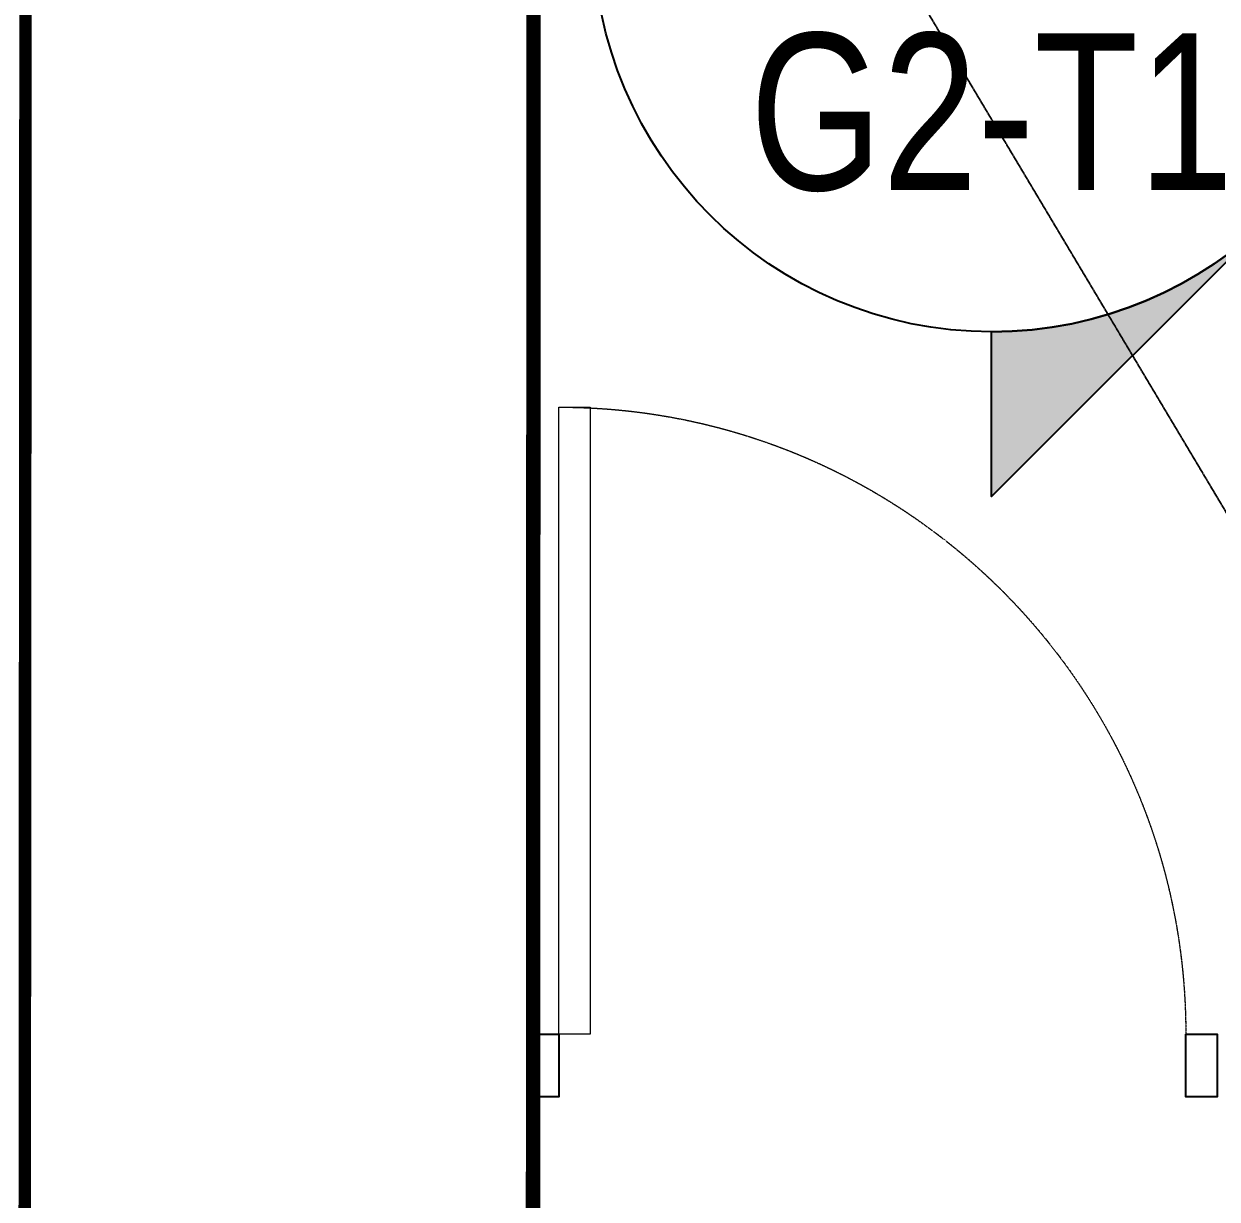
# Model space of a CAD drawing. Header units: centimetres. Extents: x -6122352 to 6876996, y -1694241 to 2592194.
# Drawn here: x 257431 to 259334, y -55857 to -53982 of the extents above; entities that cross this region are included whole.
import ezdxf
from ezdxf.enums import TextEntityAlignment as Align
from ezdxf.xclip import XClip

# ---------------------------------------------------------------- set-up
doc = ezdxf.new("R2010")
doc.units = ezdxf.units.CM
doc.header["$MEASUREMENT"] = 0
doc.header["$XCLIPFRAME"] = 2
for name, pattern in [('23585-XR-AR-END-GROUND FLOOR$0$XR-END-GROUND FLOOR PLAN$0$HIDDEN2', [0.1875, 0.125, -0.0625]), ('DASHED2', [0.375, 0.25, -0.125]), ('XR-AR-END-SETTING OUT PLAN$0$23261-XR-AR-SI-GF$0$HIDDEN', [0.375, 0.25, -0.125]), ('XR-AR-END-SETTING OUT PLAN$0$23585-XR-AR-END-GROUND FLOOR$0$23261-XR-AR-SI-GF$0$HIDDEN', [0.375, 0.25, -0.125]), ('XR-AR-END-SETTING OUT PLAN$0$23585-XR-AR-END-GROUND FLOOR$0$XR-END-GROUND FLOOR PLAN$0$HIDDEN2', [0.1875, 0.125, -0.0625])]:
    doc.linetypes.add(name, pattern=pattern)
for name, color, linetype in [('00-MI-DIM', 7, 'Continuous'), ('23585-XR-AR-BOUNDARY WALLS AND SETBACKS$0$setback', 7, 'XR-AR-END-SETTING OUT PLAN$0$23261-XR-AR-SI-GF$0$HIDDEN'), ('@MI-REF LAYER', 7, 'Continuous'), ('B_TH_4', 7, 'Continuous')]:
    doc.layers.add(name, color=color, linetype=linetype)
doc.layers.add('08-Compound Wall-3', color=5, linetype='Continuous', lineweight=25, true_color=0x0000ff)
for name, color, linetype, lineweight in [('23585-XR-AR-END-GROUND FLOOR$0$A-LOVR-PLAN', 251, 'Continuous', 9), ('A-ANNO-TEXT', 3, 'Continuous', 25), ('XR-AR-END-SETTING OUT PLAN$0$23585-XR-AR-END-GROUND FLOOR$0$A-FLOR-OVHD', 9, 'XR-AR-END-SETTING OUT PLAN$0$23585-XR-AR-END-GROUND FLOOR$0$23261-XR-AR-SI-GF$0$HIDDEN', 15), ('XR-AR-END-SETTING OUT PLAN$0$23585-XR-AR-END-GROUND FLOOR$0$A-GLAZ-SILL', 8, 'Continuous', 5), ('XR-AR-END-SETTING OUT PLAN$0$23585-XR-AR-END-GROUND FLOOR$0$A-GLAZ-WNDO', 232, 'Continuous', 9), ('XR-AR-END-SETTING OUT PLAN$0$23585-XR-AR-END-GROUND FLOOR$0$A-LOVR-PLAN', 111, 'Continuous', 9), ('XR-AR-END-SETTING OUT PLAN$0$23585-XR-AR-END-GROUND FLOOR$0$A-WALL', 7, 'Continuous', 30)]:
    doc.layers.add(name, color=color, linetype=linetype, lineweight=lineweight)
doc.styles.add('Arial Narrow', font='ARIALN.TTF', dxfattribs={"width": 0.95, "height": 500})
doc.styles.get("Standard").update_dxf_attribs({"font": 'arial.ttf'})
doc.dimstyles.new('LEADER', dxfattribs={"dimtxt": 0.18, "dimasz": 0.25, "dimexe": 0.18, "dimexo": 0.0625, "dimgap": 0.09, "dimtad": 0, "dimtih": 1, "dimtoh": 1, "dimdec": 4, "dimzin": 0, "dimdsep": 46, "dimtxsty": 'Standard', "dimblk": 'DOT', "dimcen": 0.09, "dimadec": 0, "dimazin": 0, "dimtfac": 1, "dimtdec": 4, "dimtofl": 0, "dimtmove": 0, "dimatfit": 3, "dimldrblk": 'DOT', "dimfxl": 1, "dimtolj": 1, "dimtzin": 0, "dimarcsym": 0})

# ---------------------------------------------------------------- blocks, each defined once
blk = doc.blocks.new('23585-XR-AR-BOUNDARY WALLS AND SETBACKS')
at = {"layer": '23585-XR-AR-BOUNDARY WALLS AND SETBACKS$0$setback', "ltscale": 40, "const_width": 0.05}
blk.add_lwpolyline([(496589.3042704653, 2769016.813751923), (496574.9270819985, 2769029.987465308), (496579.081752577, 2769034.521751822), (496583.1351982165, 2769038.945401632), (496587.1885940474, 2769043.36919708), (496591.2422023872, 2769047.793206184), (496595.2953435249, 2769052.216741944), (496599.448957163, 2769056.749667525), (496613.8257116083, 2769043.575580135), (496609.6727737097, 2769039.043074088), (496605.6193757943, 2769034.619476363), (496601.5657508896, 2769030.195649182), (496597.5123508899, 2769025.771849183), (496593.4589551392, 2769021.34805382)], close=True, dxfattribs=at)
blk = doc.blocks.new('A$C9d9485f6')
at = {"layer": 'A-ANNO-TEXT', "rotation": 312.4881850805905}
blk.add_blockref('23585-XR-AR-BOUNDARY WALLS AND SETBACKS', (-2377088.534775567, -1504219.252137818), dxfattribs=at)
blk = doc.blocks.new('XR-AR-END-SETTING OUT PLAN$0$23585-XR-AR-END-GROUND FLOOR$0$XR-END-GROUND FLOOR PLAN$0$A$C69996ABC')
at = {"layer": 'XR-AR-END-SETTING OUT PLAN$0$23585-XR-AR-END-GROUND FLOOR$0$A-GLAZ-SILL'}
blk.add_line((0.2499999770720933, 0.9999993968456202), (0.249999977072207, 0.0999993968456252), dxfattribs=at)
at = {"layer": 'XR-AR-END-SETTING OUT PLAN$0$23585-XR-AR-END-GROUND FLOOR$0$A-GLAZ-WNDO'}
for p, q in [((-2.292778056300904e-08, 0.9999993968456202), (-2.292778056300904e-08, 0.9499993968456231)), ((0.2499999770720933, 0.9999993968456202), (-2.292778056300904e-08, 0.9999993968456202)), ((0.1499999770722127, 0.9499993968456231), (0.1499999770722127, 0.9999993968456202)), ((0.1499999770722109, 0.999999396845622), (0.1499999770722127, 0.09999939684562342)), ((-2.292778056300904e-08, 0.9499993968456231), (0.1499999770722127, 0.9499993968456231)), ((-2.292778056300904e-08, 0.9499993968456231), (-2.292778056300904e-08, 0.1499993968456224)), ((0.1499999770722127, 0.1499993968456224), (-2.292778056300904e-08, 0.1499993968456224)), ((-2.292787470992153e-08, 0.09999939684561099), (-2.292787470992153e-08, 0.1499993968456099)), ((0.1499999770722127, 0.0999993968456252), (0.1499999770722127, 0.1499993968456224)), ((0.249999977072207, 0.0999993968456252), (-2.292778056300904e-08, 0.0999993968456252))]:
    blk.add_line(p, q, dxfattribs=at)
blk.add_lwpolyline([(-2.292779299750691e-08, 0.9499993968456231), (-2.292779299750691e-08, 0.1499993968456224), (0.04999997707220416, 0.1499993968456224), (0.04999997707220416, 0.9499993968456231)], close=True, dxfattribs=at)
blk.add_lwpolyline([(0.04999997707215442, 0.0999993968456181), (-2.292784451185526e-08, 0.0999993968456181)], dxfattribs=at)
blk = doc.blocks.new('XR-AR-END-SETTING OUT PLAN$0$23585-XR-AR-END-GROUND FLOOR$0$XR-END-GROUND FLOOR PLAN$0$A$C45491A9B')
blk.add_lwpolyline([(-50, 0), (0, 0), (0, 1000), (-50, 1000)], close=True)
at = {"color": 8, "linetype": 'XR-AR-END-SETTING OUT PLAN$0$23585-XR-AR-END-GROUND FLOOR$0$XR-END-GROUND FLOOR PLAN$0$HIDDEN2'}
blk.add_arc((0, -4.547473508864641e-13), 1000, 90, 180, dxfattribs=at)
blk = doc.blocks.new('23585-XR-AR-END-GROUND FLOOR$0$XR-END-GROUND FLOOR PLAN$0$A$C45491A9B')
blk.add_lwpolyline([(-50, 0), (0, 0), (0, 1000), (-50, 1000)], close=True)
at = {"color": 8, "linetype": '23585-XR-AR-END-GROUND FLOOR$0$XR-END-GROUND FLOOR PLAN$0$HIDDEN2'}
blk.add_arc((0, -4.547473508864641e-13), 1000, 90, 180, dxfattribs=at)
blk = doc.blocks.new('XR-AR-END-SETTING OUT PLAN')
at = {"layer": '08-Compound Wall-3'}
for points in [[(1950.044146533911, 10600.00060864944), (1900.044146533911, 10600.00060864944), (1900.044145320485, 10500.00060864944), (1950.044146842208, 10500.00060864944)], [(3000.044145816123, 10600.00056898237), (2950.044145816123, 10600.00056898237), (2950.044144602697, 10500.00056898237), (3000.04414612442, 10500.00056898237)]]:
    blk.add_lwpolyline(points, close=True, dxfattribs=at)
at = {"layer": 'XR-AR-END-SETTING OUT PLAN$0$23585-XR-AR-END-GROUND FLOOR$0$A-FLOR-OVHD', "color": 8, "ltscale": 5}
for p, q in [((3250.106041446328, 11000.02068042755), (3750.106041744351, 10499.99855422974)), ((3750.106041803956, 10999.99855422974), (3250.106041803956, 10499.99855327606))]:
    blk.add_line(p, q, dxfattribs=at)
at = {"layer": 'XR-AR-END-SETTING OUT PLAN$0$23585-XR-AR-END-GROUND FLOOR$0$A-LOVR-PLAN', "color": 8}
blk.add_lwpolyline([(1900.100967183709, 10600.00063562393), (1900.100967362523, 10500.00063371658)], dxfattribs=at)
for points in [[(1950.100967422128, 10600.00060844421), (1900.100967302918, 10600.00060892105), (1900.100966289639, 10500.00060892105), (1950.100967779756, 10500.00060939789)], [(3000.100967124104, 10600.00057029724), (2950.10096617043, 10600.0005698204), (2950.100965276361, 10500.00057029724), (3000.100966647267, 10500.0005698204)]]:
    blk.add_lwpolyline(points, close=True, dxfattribs=at)
at = {"layer": 'XR-AR-END-SETTING OUT PLAN$0$23585-XR-AR-END-GROUND FLOOR$0$A-WALL', "color": 8}
for points in [[(3850.106042101979, 10500.01968860626), (5750.107330158353, 10500.00084400177), (5750.107415214181, 10250.00188541412), (4790.107357934117, 10249.9985537529), (4790.107358291745, 10149.99855566025), (4540.107357993722, 10149.99855566025), (4540.10735835135, 10249.9985537529), (3000.102095916867, 10249.99855327606), (3000.102079048753, 11999.99910259247), (3250.104392960668, 11999.99910163879), (3250.104392841458, 11100.02067995071), (3850.106042161584, 11100.02068090439), (3850.10604198277, 10499.99947547913)], [(3750.106041803956, 10700.02068090439), (3750.106041803956, 10999.99855422974), (3450.106041863561, 11000.02068042755), (3250.106041446328, 11000.02068042755), (3250.106041803956, 10499.99855327606), (3750.106041744351, 10499.99855422974), (3750.106041803956, 10700.02068090439)]]:
    blk.add_lwpolyline(points, dxfattribs=at)
at = {"color": 8, "xscale": 1000.000000000001, "yscale": 1000.000000000001, "zscale": 1000.000000000001}
blk.add_blockref('XR-AR-END-SETTING OUT PLAN$0$23585-XR-AR-END-GROUND FLOOR$0$XR-END-GROUND FLOOR PLAN$0$A$C69996ABC', (3000.101009145379, 11899.99970579147), dxfattribs=at)
at = {"layer": '23585-XR-AR-END-GROUND FLOOR$0$A-LOVR-PLAN'}
blk.add_blockref('23585-XR-AR-END-GROUND FLOOR$0$XR-END-GROUND FLOOR PLAN$0$A$C45491A9B', (2950.044147029549, 10600.00058481902), dxfattribs=at)
at = {"layer": 'XR-AR-END-SETTING OUT PLAN$0$23585-XR-AR-END-GROUND FLOOR$0$A-LOVR-PLAN', "color": 8}
blk.add_blockref('XR-AR-END-SETTING OUT PLAN$0$23585-XR-AR-END-GROUND FLOOR$0$XR-END-GROUND FLOOR PLAN$0$A$C45491A9B', (2950.100967720151, 10600.00058603287), dxfattribs=at)
blk = doc.blocks.new('END UNIT')
at = {"xscale": 0.001, "yscale": 0.001, "zscale": 0.001}
blk.add_blockref('XR-AR-END-SETTING OUT PLAN', (-9.150201729830158, 0), dxfattribs=at)
blk = doc.blocks.new('TH_4')
at = {"xscale": -1}
blk.add_blockref('END UNIT', (495826.3053798428, 2769130.514097063), dxfattribs=at)
blk = doc.blocks.new('A$C780da55d')
at = {"layer": 'B_TH_4', "xscale": 1.000039159572381, "yscale": 1.000039159572381, "zscale": 1.000039159572381}
blk.add_blockref('TH_4', (-495814.0704651335, -2769239.302089663), dxfattribs=at)
blk = doc.blocks.new('23585-XR-AR-MALDIVE-2$0$TH_4')
blk.add_blockref('A$C780da55d', (495794.655359471, 2769130.864096801))
blk = doc.blocks.new('_Dot')
at = {"color": 0, "linetype": 'ByBlock', "lineweight": -2}
blk.add_line((-0.5, 0), (-1, 0), dxfattribs=at)
at = {"color": 0, "linetype": 'ByBlock', "const_width": 0.5}
blk.add_lwpolyline([(-0.25, 0, 1), (0.25, 0, 1)], format="xyb", close=True, dxfattribs=at)
blk = doc.blocks.new('*U1432')
h = blk.add_hatch(color=94)
edge = h.paths.add_edge_path()
edge.add_line((7.895906151134114e-15, 6.35), (7.895906151134114e-15, 8.98025612106915))
edge.add_line((7.895906151134114e-15, 8.98025612106915), (8.980256121069157, -5.329070518200751e-15))
edge.add_line((8.980256121069157, -4.511946372076636e-15), (3.552713678800501e-15, -8.980256121069157))
edge.add_line((3.383959779057478e-15, -8.980256121069157), (-1.127986593019159e-15, -6.35))
edge.add_arc((-4.934941344458813e-16, 2.755096711484384e-30), 6.35, 270, 449.9999999999999)
at = {"color": 94}
blk.add_line((-6.35, -5.639932965095795e-15), (6.35, -1.127986593019159e-14), dxfattribs=at)
for points in [[(7.895906151134114e-15, 6.35), (7.895906151134114e-15, 8.98025612106915), (8.980256121069157, -4.511946372076636e-15), (3.383959779057478e-15, -8.980256121069157), (-1.127986593019159e-15, -6.35, 0.9999999999999994)], [(4.490128060534573, -4.490128060534593, 0.4142135623730951), (4.490128060534579, 4.490128060534565), (8.980256121069157, -1.691979889528738e-14), (4.490128060534579, -4.490128060534593)]]:
    blk.add_lwpolyline(points, format="xyb", close=True)
blk.add_circle((-1.409983241273949e-15, -5.639932965095795e-15), 6.35, dxfattribs=at)
at = {"style": 'Arial Narrow', "width": 0.95, "flags": 8}
blk.add_attdef('VIEWNUMBER', text='', height=2.5, dxfattribs=at).set_placement((-1.409983241273949e-15, -5.639932965095795e-15), align=Align.BOTTOM_CENTER)
blk.add_attdef('SHEETNUMBER', text='', height=2.5, dxfattribs=at).set_placement((-1.409983241273949e-15, -1.587500000000005), align=Align.TOP_CENTER)

msp = doc.modelspace()

# ---------------------------------------------------------------- hatches: boundary and pattern name
at = {"layer": '@MI-REF LAYER'}
h = msp.add_hatch(dxfattribs=at)
h.set_pattern_fill('ANSI31', color=256, scale=1999.999998458916, angle=186.7183412143764)
h.set_pattern_definition([(231.7183412143764, (-2377109729.195271, -1504175463.930205), (196.2436825049419, -154.8819453021617), [])])
h.paths.add_polyline_path([(258235.9717915808, -46419.6637702907), (251985.7242510969, -46418.55538738827), (251985.8076264812, -46719.18503831906), (228184.3742574019, -46714.96422227699), (228184.5622126638, -46414.33992341424), (221934.3167168333, -46413.22623358815), (221931.8343687674, -60687.05712075171), (258229.5152586794, -60694.77604477585)])

# ---------------------------------------------------------------- block references
at = {"layer": '@MI-REF LAYER', "xscale": 1000, "yscale": 1000, "zscale": 1000}
msp.add_blockref('A$C9d9485f6', (-23958.95045533385, 48155.57226163784), dxfattribs=at)

# ---------------------------------------------------------------- next in the draw order: block references
at = {"layer": '@MI-REF LAYER'}
ref = msp.add_blockref('23585-XR-AR-MALDIVE-2$0$TH_4', (-496065279.1720243, -2769108736.024544), dxfattribs=dict(at, xscale=999.9999999999999, yscale=999.9999999999999, zscale=999.9999999999999, rotation=359.9898394798748))
XClip(ref).set_block_clipping_path([(495793.21558611444, 2769130.513854292), (495835.25285888393, 2769130.5138520016), (495835.2536825731, 2769154.4537907955), (495826.30549856066, 2769154.4138743416), (495820.3057792054, 2769154.4138282165), (495814.3054913876, 2769154.4138067807), (495808.3054867608, 2769154.413773002), (495802.30562713346, 2769154.4138743337), (495793.21558691445, 2769154.4538613143)])

# ---------------------------------------------------------------- next in the draw order: linework, layer by layer
at = {"layer": '@MI-REF LAYER', "const_width": 5}
msp.add_lwpolyline([(221931.8343687906, -60687.05712077697), (221934.3167168716, -46413.22623347417), (228184.5622129424, -46414.33992317464), (228184.3742574213, -46714.96422230302), (251985.8076266936, -46719.18503818737), (251985.7242510877, -46418.55538738321), (258235.971791611, -46419.66377032368), (258233.3958558601, -60693.49464158788)], close=True, dxfattribs=at)

# ---------------------------------------------------------------- next in the draw order: block references
at = {"layer": '00-MI-DIM'}
ref = msp.add_blockref('*U1432', (258974.5934134507, -53837.96851785857, 157.4610399852849), dxfattribs=dict(at, xscale=100, yscale=100, zscale=100))
ref.add_attrib('VIEWNUMBER', '108', dxfattribs={"layer": '0', "height": 250, "style": 'Arial Narrow', "width": 0.95}).set_placement((258974.5934134507, -53837.96851785857, 157.4610399852849), align=Align.BOTTOM_CENTER)
ref.add_attrib('SHEETNUMBER', 'G2-T1', dxfattribs={"layer": '0', "height": 250, "style": 'Arial Narrow', "width": 0.95}).set_placement((258974.5934134507, -53996.71851785857, 157.4610399852849), align=Align.TOP_CENTER)

# ---------------------------------------------------------------- next in the draw order: wipeouts: each hides what was drawn before it
at = {"color": 10}
msp.add_wipeout([(258235.97179158079, -46419.66377029071), (251985.72425109692, -46418.55538738829), (251985.80762648117, -46719.185038319076), (228184.37425740188, -46714.96422227698), (228184.56221266376, -46414.339923414256), (221934.31671683336, -46413.22623358815), (221931.8343687674, -60687.057120751706), (258229.51525867934, -60694.77604477588)], dxfattribs=at).dxf.layer = '@MI-REF LAYER'

# ---------------------------------------------------------------- next in the draw order: linework, layer by layer
at = {"layer": '@MI-REF LAYER', "color": 1, "const_width": 19.99999999999999}
msp.add_lwpolyline([(261161.737731443, -42151.7274950366), (257438.7254236644, -45717.85392662857), (257431.1680095367, -58028.52180623768), (257058.1514101866, -58031.07987908872), (257431.1680095367, -58028.52180623768), (257438.7481297845, -62192.37443214466), (261137.0306953128, -66108.71416291127)], dxfattribs=at)

# ---------------------------------------------------------------- next in the draw order: leaders
at = {"layer": '@MI-REF LAYER', "linetype": 'DASHED2'}
msp.add_leader([(259884.4497933459, -55658.1960244127), (256968.3660379284, -50772.05909247226)], dimstyle='LEADER', dxfattribs=at)

doc.saveas('drawing.dxf')
